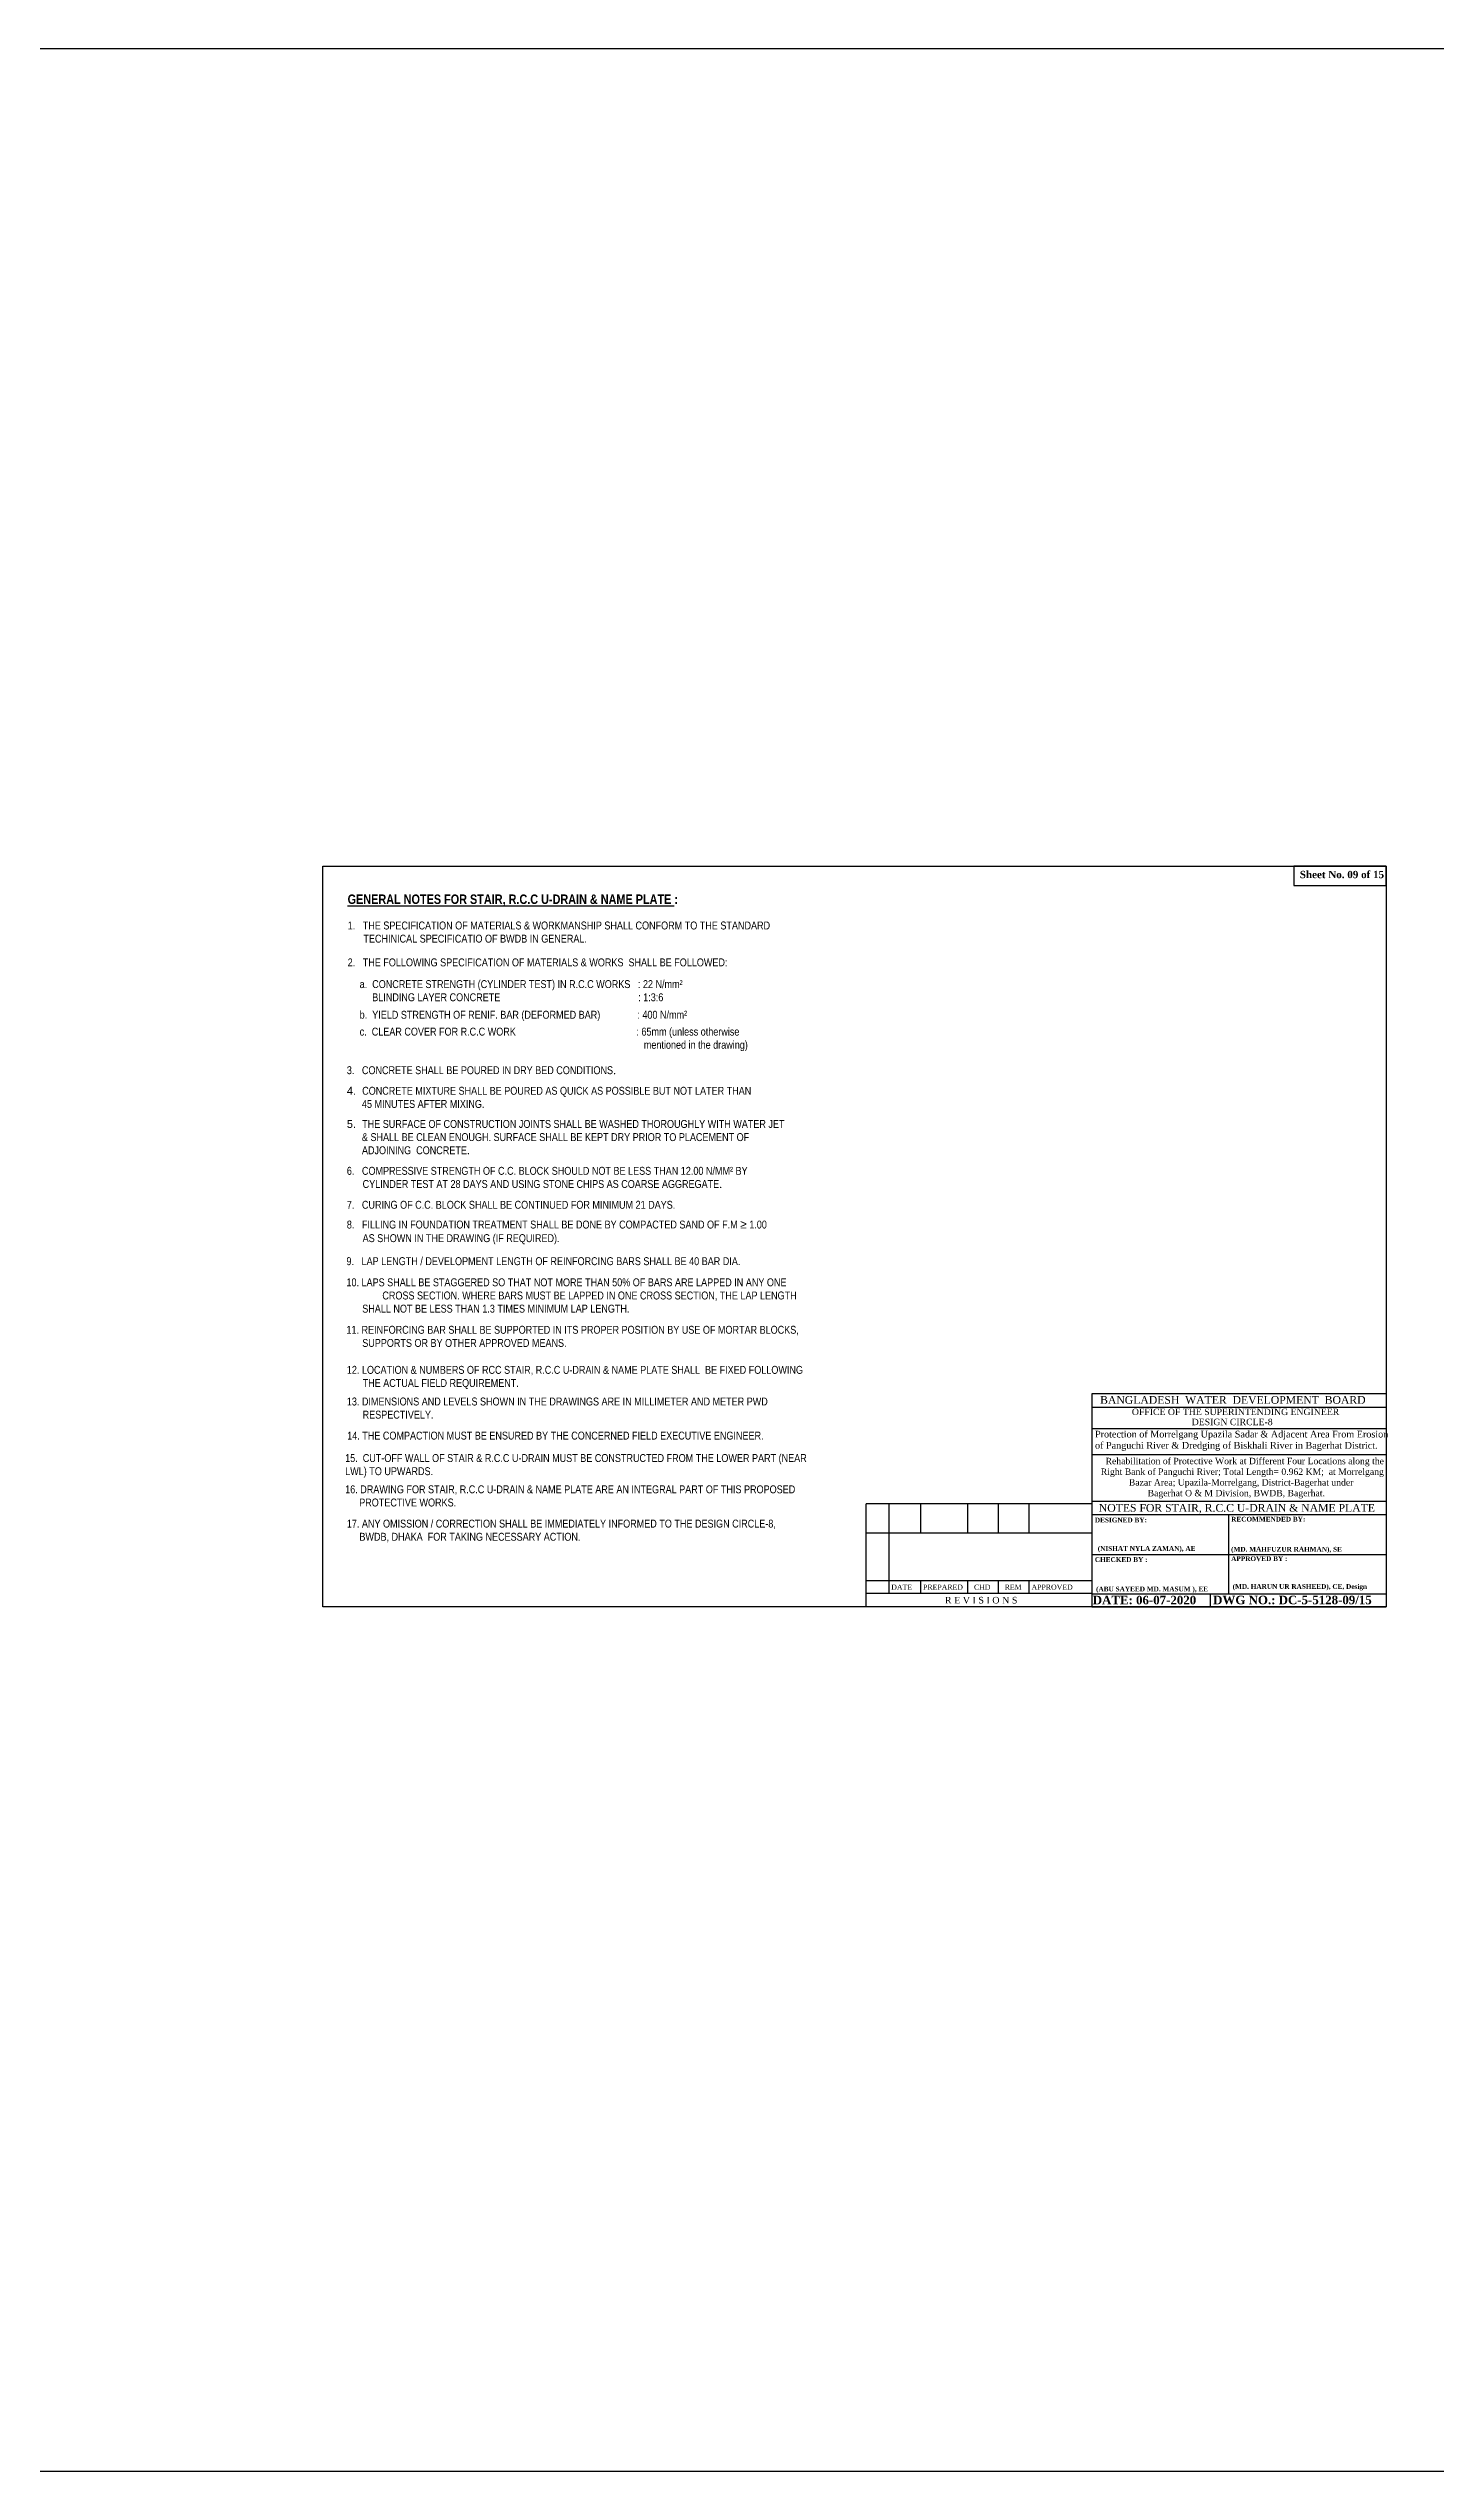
# Model space of a CAD drawing. Header units: metres. Extents: x -2434 to 11656, y -15288 to 8109.
# Drawn here: x 3238.2 to 3383.1, y -11792.2 to -11539.2 of the extents above; entities that cross this region are included whole.
import ezdxf
from ezdxf.enums import TextEntityAlignment as Align

# ---------------------------------------------------------------- set-up
doc = ezdxf.new("R2010")
doc.units = ezdxf.units.M
doc.layers.add('Layer1', color=7, linetype='Continuous', lineweight=13)
doc.layers.add('LINE', color=7, linetype='Continuous')
doc.styles.add('ARIAL NARROW', font='ARIALN.TTF')
doc.styles.add('Kazi_T_H', font='timesbd.ttf')
doc.styles.get("Standard").update_dxf_attribs({"font": 'times.ttf'})
doc.styles.add('TIMES', font='ARIALN.TTF')

msp = doc.modelspace()

# ---------------------------------------------------------------- linework, layer by layer
at = {"color": 0, "linetype": 'Continuous', "lineweight": -3, "ltscale": 0.5}
msp.add_line((3347.164289, -11701.925843), (3377.919236, -11701.925843), dxfattribs=at)
msp.add_lwpolyline([(1816.766285, -11539.184507), (4613.12762, -11539.184507), (4613.12762, -11792.229715), (1816.766285, -11792.229715)], close=True, dxfattribs=at)
at = {"color": 7, "lineweight": 30, "ltscale": 0.18}
msp.add_lwpolyline([(3377.919236, -11624.564097), (3368.264413, -11624.564097), (3368.264413, -11626.589463), (3377.919236, -11626.589463)], close=True, dxfattribs=at)
at = {"layer": 'Layer1', "color": 7, "lineweight": 30}
msp.add_lwpolyline([(3354.277095, -11701.925843), (3266.820156, -11701.925843), (3266.820156, -11624.564097), (3377.919236, -11624.564097), (3377.919236, -11685.449033), (3377.919236, -11699.403613), (3377.919236, -11701.925843)], close=True, dxfattribs=at)
at = {"layer": 'LINE', "color": 0, "linetype": 'ByBlock', "lineweight": -3, "ltscale": 0.5}
for p, q in [((3347.164289, -11679.689924), (3347.164289, -11701.925843)), ((3377.919236, -11679.689924), (3347.164289, -11679.689924)), ((3377.919236, -11681.095695), (3347.164289, -11681.095695)), ((3377.919236, -11683.32638), (3347.164289, -11683.32638)), ((3377.919236, -11686.048463), (3347.164289, -11686.048463)), ((3347.164289, -11691.155153), (3323.591567, -11691.155153)), ((3323.591567, -11701.925843), (3323.591567, -11691.155153)), ((3325.951478, -11691.155153), (3325.951478, -11700.537237)), ((3329.27262, -11691.155153), (3329.27262, -11694.223037)), ((3334.193898, -11691.155153), (3334.193898, -11694.223037)), ((3337.399923, -11691.155153), (3337.399923, -11694.223037)), ((3340.605948, -11691.155153), (3340.605948, -11694.223037)), ((3377.919236, -11690.934763), (3347.164289, -11690.934763)), ((3377.919236, -11692.32688), (3347.164289, -11692.32688)), ((3361.481158, -11700.581018), (3361.481158, -11692.32688)), ((3347.164289, -11694.223037), (3323.591567, -11694.223037)), ((3347.164289, -11696.453949), (3377.919236, -11696.453949)), ((3347.164289, -11699.203312), (3323.591567, -11699.203312)), ((3347.164289, -11700.537237), (3323.591567, -11700.537237)), ((3329.27262, -11699.203312), (3329.27262, -11700.537237)), ((3334.193898, -11699.203312), (3334.193898, -11700.537237)), ((3337.399923, -11699.203312), (3337.399923, -11700.537237)), ((3340.605948, -11699.203312), (3340.605948, -11700.537237)), ((3347.164289, -11700.581018), (3377.919236, -11700.581018)), ((3359.573006, -11701.925843), (3359.573006, -11700.581018))]:
    msp.add_line(p, q, dxfattribs=at)

# ---------------------------------------------------------------- texts
at = {"color": 7, "lineweight": 30, "ltscale": 0.18, "insert": (3368.901418, -11625.068268), "char_height": 0.76320555, "width": 27.41409531, "attachment_point": 1}
msp.add_mtext('{\\fTimes New Roman|b1|i0|c0|p18;Sheet No. 09 of 15}', dxfattribs=at)
at = {"layer": 'Layer1', "color": 7, "lineweight": 30, "attachment_point": 1}
for s, insert, char_height, width, style in [('{\\fArial Narrow|b1|i0|c0|p34;\\LGENERAL NOTES FOR STAIR, R.C.C U-DRAIN & NAME PLATE\\l :}', (3269.420854, -11627.534771), 0.98962344, 39.21157167, 'TIMES'), ('\\pi-1.649,l1.649,t0,1.649;1.   THE SPECIFICATION OF MATERIALS & WORKMANSHIP SHALL CONFORM TO THE STANDARD TECHINICAL SPECIFICATIO OF BWDB IN GENERAL.', (3269.420854, -11630.361167), 0.8246862, 45.15869838, 'TIMES'), ('2.   THE FOLLOWING SPECIFICATION OF MATERIALS & WORKS  SHALL BE FOLLOWED:', (3269.420854, -11634.214931), 0.8246862, 41.35883992, 'TIMES'), ('a.  CONCRETE STRENGTH (CYLINDER TEST) IN R.C.C WORKS   : 22 N/mm²\\P     BLINDING LAYER CONCRETE^I                                                : 1:3:6', (3270.674386, -11636.483698), 0.8246862, 43.90516585, 'TIMES'), ('b.  YIELD STRENGTH OF RENIF. BAR (DEFORMED BAR)^I          : 400 N/mm²', (3270.674386, -11639.683498), 0.8246862, 43.90516585, 'TIMES'), ('\\pi-29.689,l29.689;c.  {\\H0.9994x;CLEAR COVER FOR R.C.C WORK                                                : 65mm (unless otherwise  mentioned in the drawing)\\P\\pi0,l0;       }  \\P     ', (3270.67851, -11641.446868), 0.8246862, 41.35883992, 'TIMES'), ('\\pi-1.6494,l1.6494;{\\fArial|b0|i0|c0|p34;4.  \\fArial Narrow|b0|i0|c0|p34;\\H0.99944x;\\C256;CONCRETE MIXTURE SHALL BE POURED AS QUICK AS POSSIBLE BUT NOT LATER THAN\\P      45 MINUTES AFTER MIXING.}', (3269.337611, -11647.622933), 0.8246862, 45.24194067, 'TIMES'), ('\\pi-2.004e+005,l2.004e+005;3.   {\\H0.9998x;\\C256;CONCRETE SHALL BE POURED IN DRY BED CONDITIONS\\fTimes New Roman|b0|i0|c0|p18;.\\fArial Narrow|b0|i0|c0|p34;\\H1x;\\C7; }', (3269.337611, -11645.474513), 0.8246862, 45.24194067, 'TIMES'), ('\\pi-2.004e+005,l2.004e+005;{\\fArial|b0|i0|c0|p34;5.  \\fArial Narrow|b0|i0|c0|p34;\\H0.9998x;\\C256;THE SURFACE OF CONSTRUCTION JOINTS SHALL BE WASHED THOROUGHLY WITH WATER JET\\P      & SHALL BE CLEAN ENOUGH. SURFACE SHALL BE KEPT DRY PRIOR TO PLACEMENT OF \\P      ADJOINING  CONCRETE\\fTimes New Roman|b0|i0|c0|p18;.}', (3269.337611, -11651.086969), 0.8246862, 56.81138858, 'TIMES'), ('\\pi-1.649,l1.649,t1.649;6.   {\\H0.9996x;\\C256;COMPRESSIVE STRENGTH OF C.C. BLOCK SHOULD NOT BE LESS THAN 12.00 N/MM² BY CYLINDER TEST AT 28 DAYS AND USING STONE CHIPS AS COARSE AGGREGATE\\fTimes New Roman|b0|i0|c0|p18;. }', (3269.337611, -11655.983494), 0.8246862, 45.30084597, 'TIMES'), ('\\pi-1.6494,l1.6494,t1.6494;7.   {\\H0.99963x;\\C256;CURING OF C.C. BLOCK SHALL BE CONTINUED FOR MINIMUM 21 DAYS.}', (3269.337611, -11659.528409), 0.8246862, 45.30084597, 'TIMES'), ('\\pi-1.649,l1.649;8.   FILLING IN FOUNDATION TREATMENT SHALL BE DONE BY COMPACTED SAND OF F.M {\\H1.083x;≥\\H0.9234x; 1.00 AS SHOWN IN THE DRAWING (IF REQUIRED). }', (3269.337611, -11661.524203), 0.8246862, 45.24194067, 'TIMES'), ('\\pt1.649;9.   LAP LENGTH / DEVELOPMENT LENGTH OF REINFORCING BARS SHALL BE 40 BAR DIA.\\P\\ptz;{\\H0.6063x;\\P\\pi-1.649,l1.649,t0,1.649;\\H1.649x;\\C256;10. LAPS SHALL BE STAGGERED SO THAT NOT MORE THAN 50% OF BARS ARE LAPPED IN ANY ONE               CROSS SECTION. WHERE BARS MUST BE LAPPED IN ONE CROSS SECTION, THE LAP LENGTH SHALL NOT BE LESS THAN 1.3 TIMES MINIMUM LAP LENGTH.\\P\\pi0,l0,tz;\\H0.6065x;\\P\\pi-1.649,l1.649,t1.649;\\H1.648x;11. REINFORCING BAR SHALL BE SUPPORTED IN ITS PROPER POSITION BY USE OF MORTAR BLOCKS, SUPPORTS OR BY OTHER APPROVED MEANS.\\P\\P\\P\\pi0,l0,tz;}\\P\\P\\P\\P\\P\\P\\P\\P   ', (3269.296614, -11665.418672), 0.8246862, 47.43365574, 'ARIAL NARROW'), ('\\pi-1.649,l1.649,t1.649;\\P12. LOCATION & NUMBERS OF RCC STAIR, R.C.C U-DRAIN & NAME PLATE SHALL  BE FIXED FOLLOWING THE ACTUAL FIELD REQUIREMENT.', (3269.337611, -11675.392201), 0.8246862, 49.19198087, 'TIMES'), ('\\pi-1.649,l1.649;13. DIMENSIONS AND LEVELS SHOWN IN THE DRAWINGS ARE IN MILLIMETER AND METER PWD RESPECTIVELY.', (3269.337611, -11680.071561), 0.8246862, 45.24194067, 'TIMES'), ('\\pi-390,l390;14. THE COMPACTION MUST BE ENSURED BY THE CONCERNED FIELD EXECUTIVE ENGINEER.', (3269.374381, -11683.634178), 0.8246862, 57.41064421, 'TIMES'), ('{\\fTimes New Roman|b1|i0|c0|p18;\\L }\\P\\pl2.656;{\\H0.3145x;\\P\\P\\pi-1.468,l4.123;}15.  CUT-OFF WALL OF STAIR & R.C.C U-DRAIN MUST BE CONSTRUCTED FROM THE LOWER PART (NEAR     LWL) TO UPWARDS.\\P\\pi-1.468,l4.123;{\\H0.3774x;\\P\\pi-1.468,l4.123,t4.123,4.123;}16. DRAWING FOR STAIR, R.C.C U-DRAIN & NAME PLATE ARE AN INTEGRAL PART OF THIS PROPOSED       PROTECTIVE WORKS.   \\P\\pi0,l2.656,tz;\\P       ', (3266.504961, -11683.736622), 0.8246862, 52.60756216, 'TIMES'), ('\\pi-390,l390;17. ANY OMISSION / CORRECTION SHALL BE IMMEDIATELY INFORMED TO THE DESIGN CIRCLE-8,\\P     BWDB, DHAKA  FOR TAKING NECESSARY ACTION.  ', (3269.335964, -11692.824428), 0.8246862, 45.24194067, 'TIMES')]:
    msp.add_mtext(s, dxfattribs=dict(at, insert=insert, char_height=char_height, width=width, style=style))
at = {"layer": 'LINE', "color": 0, "linetype": 'ByBlock', "lineweight": -3, "ltscale": 0.5}
for s, height, p in [('BANGLADESH  WATER  DEVELOPMENT  BOARD', 0.80824714, (3361.907018, -11680.723174)), ('OFFICE OF THE SUPERINTENDING ENGINEER', 0.67413024, (3362.191167, -11681.902038)), ('DESIGN CIRCLE-8', 0.67413024, (3361.836281, -11682.956407)), ('NOTES FOR STAIR, R.C.C U-DRAIN & NAME PLATE ', 0.80895629, (3362.48059, -11691.995536)), ('R E V I S I O N S', 0.69430301, (3335.609844, -11701.578692))]:
    msp.add_text(s, height=height, dxfattribs=at).set_placement(p, align=Align.CENTER)
at = {"layer": 'LINE', "color": 0, "linetype": 'ByBlock', "lineweight": -3, "ltscale": 0.5, "style": 'Kazi_T_H'}
for s, height, p in [('DESIGNED BY:', 0.49524832, (3347.488922, -11693.108711)), ('RECOMMENDED BY:', 0.49524832, (3361.728782, -11693.020227)), ('(NISHAT NYLA ZAMAN), AE', 0.49524832, (3347.791557, -11696.08058)), ('(MD. MAHFUZUR RAHMAN), SE ', 0.49524832, (3361.724343, -11696.15915)), ('CHECKED BY :', 0.49524832, (3347.488922, -11697.235781)), ('APPROVED BY :', 0.49524832, (3361.728782, -11697.147297)), ('DATE: 06-07-2020', 0.89144698, (3347.266586, -11701.666096)), ('(ABU SAYEED MD. MASUM ), EE', 0.49524832, (3347.619676, -11700.311015)), ('DWG NO.: DC-5-5128-09/15', 0.89144698, (3359.84879, -11701.657098))]:
    msp.add_text(s, height=height, dxfattribs=at).set_placement(p)
at = {"layer": 'LINE', "color": 0, "linetype": 'ByBlock', "lineweight": -3, "ltscale": 0.5}
for s, p in [('DATE', (3326.218263, -11700.13706)), ('PREPARED', (3329.539405, -11700.13706)), ('CHD', (3334.86086, -11700.13706)), ('REM', (3338.066885, -11700.13706)), ('APPROVED', (3340.872733, -11700.13706))]:
    msp.add_text(s, height=0.5335701, dxfattribs=at).set_placement(p)
for s, insert, char_height, width, attachment_point in [('{\\fTimes New Roman|b1|i0|c0|p18;  }Protection of Morrelgang Upazila Sadar & Adjacent Area From Erosion    \\P  of Panguchi River & Dredging of Biskhali River in Bagerhat District.', (3346.975819, -11683.540536), 0.701735265, 31.18743631, 1), ('                   Rehabilitation of Protective Work at Different Four Locations along the \\P                 Right Bank of Panguchi River; Total Length= 0.962 KM;  at Morrelgang\\P                Bazar Area; Upazila-Morrelgang, District-Bagerhat under \\P            Bagerhat O & M Division, BWDB, Bagerhat.', (3360.746707, -11686.361434), 0.67, 42.14307159, 2)]:
    msp.add_mtext(s, dxfattribs=dict(at, insert=insert, char_height=char_height, width=width, attachment_point=attachment_point))
at = {"layer": 'LINE', "color": 0, "linetype": 'ByBlock', "lineweight": -3, "ltscale": 0.5, "insert": (3368.903067, -11699.553817), "char_height": 0.49524832, "width": 14.47510883, "attachment_point": 2, "style": 'Kazi_T_H'}
msp.add_mtext('(MD. HARUN UR RASHEED), CE, Design', dxfattribs=at)

doc.saveas('drawing.dxf')
